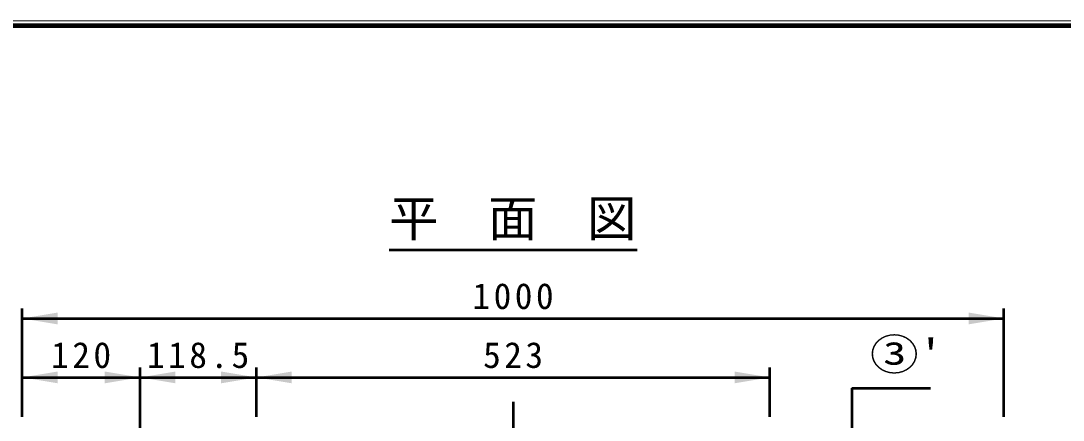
# Model space of a CAD drawing. Units: millimetres, scale not verified. Extents: x 100 to 4105, y 100 to 2870.
# Drawn here: x 1981 to 3043, y 2464 to 2870 of the extents above; entities that cross this region are included whole.
import ezdxf
from ezdxf.enums import TextEntityAlignment as Align

# ---------------------------------------------------------------- set-up
doc = ezdxf.new("R2010")
doc.units = ezdxf.units.MM
doc.header["$LTSCALE"] = 5
doc.linetypes.add('USER2', pattern=[13.4, 10, -1.2, 1, -1.2])
doc.layers.add('V-nasSTD', color=7, linetype='Continuous', lineweight=35)
doc.styles.add('ＭＳ ゴシック', font='')
doc.styles.get('ＭＳ ゴシック').set_extended_font_data('MS Gothic')

msp = doc.modelspace()

# ---------------------------------------------------------------- hatches: boundary and pattern name
at = {"layer": 'V-nasSTD'}
for points in [[(2018.969, 2573.045), (1982.969, 2567.045), (2018.969, 2561.045)], [(2946.969, 2573.045), (2982.969, 2567.045), (2946.969, 2561.045)], [(2018.969, 2513.045), (1982.969, 2507.045), (2018.969, 2501.045)], [(2066.969, 2501.045), (2102.969, 2507.045), (2066.969, 2513.045)], [(2138.969, 2513.045), (2102.969, 2507.045), (2138.969, 2501.045)], [(2185.469, 2501.045), (2221.469, 2507.045), (2185.469, 2513.045)], [(2257.469, 2513.045), (2221.469, 2507.045), (2257.469, 2501.045)], [(2708.469, 2501.045), (2744.469, 2507.045), (2708.469, 2513.045)]]:
    msp.add_hatch(color=256, dxfattribs=at).paths.add_polyline_path(points)

# ---------------------------------------------------------------- linework, layer by layer
at = {"layer": 'V-nasSTD', "lineweight": 100}
msp.add_line((4100, 2865), (105, 2865), dxfattribs=at)
at = {"layer": 'V-nasSTD', "lineweight": 50}
for p, q in [((2356.566, 2637.045), (2609.373, 2637.045)), ((1982.969, 2467.045), (1982.969, 2577.045)), ((2982.969, 2467.045), (2982.969, 2577.045)), ((1982.969, 2567.045), (2982.969, 2567.045)), ((2102.969, 2397.045), (2102.969, 2517.045)), ((2221.469, 2467.045), (2221.469, 2517.045)), ((2744.469, 2467.045), (2744.469, 2517.045)), ((1982.969, 2507.045), (2102.969, 2507.045)), ((2102.969, 2507.045), (2221.469, 2507.045)), ((2221.469, 2507.045), (2744.469, 2507.045)), ((2827.969, 2496.045), (2827.969, 2076.045)), ((2827.969, 2496.045), (2907.969, 2496.045))]:
    msp.add_line(p, q, dxfattribs=at)
at = {"layer": 'V-nasSTD', "linetype": 'USER2', "lineweight": 50}
msp.add_line((2482.969, 2482.045), (2482.969, 2012.045), dxfattribs=at)
at = {"layer": 'V-nasSTD', "lineweight": 13}
msp.add_lwpolyline([(100, 100), (100, 2870), (4105, 2870), (4105, 100)], close=True, dxfattribs=at)

# ---------------------------------------------------------------- texts
at = {"layer": 'V-nasSTD', "style": 'ＭＳ ゴシック'}
msp.add_text('平\u3000面\u3000図', height=36.95, dxfattribs=at).set_placement((2356.566, 2687.445), align=Align.TOP_LEFT)
at = {"layer": 'V-nasSTD', "style": 'ＭＳ ゴシック', "width": 1.15}
msp.add_text("③'", height=31.67, dxfattribs=at).set_placement((2846.369, 2546.245), align=Align.TOP_LEFT)
at = {"layer": 'V-nasSTD', "char_height": 26.39, "attachment_point": 1, "style": 'ＭＳ ゴシック'}
for s, insert in [('\\T1.2;1000', (2441.569, 2603.045)), ('\\T1.2;120', (2012.369, 2543.045)), ('\\T1.2;118.5', (2110.019, 2543.045)), ('\\T1.2;523', (2452.369, 2543.045))]:
    msp.add_mtext(s, dxfattribs=dict(at, insert=insert))

doc.saveas('drawing.dxf')
